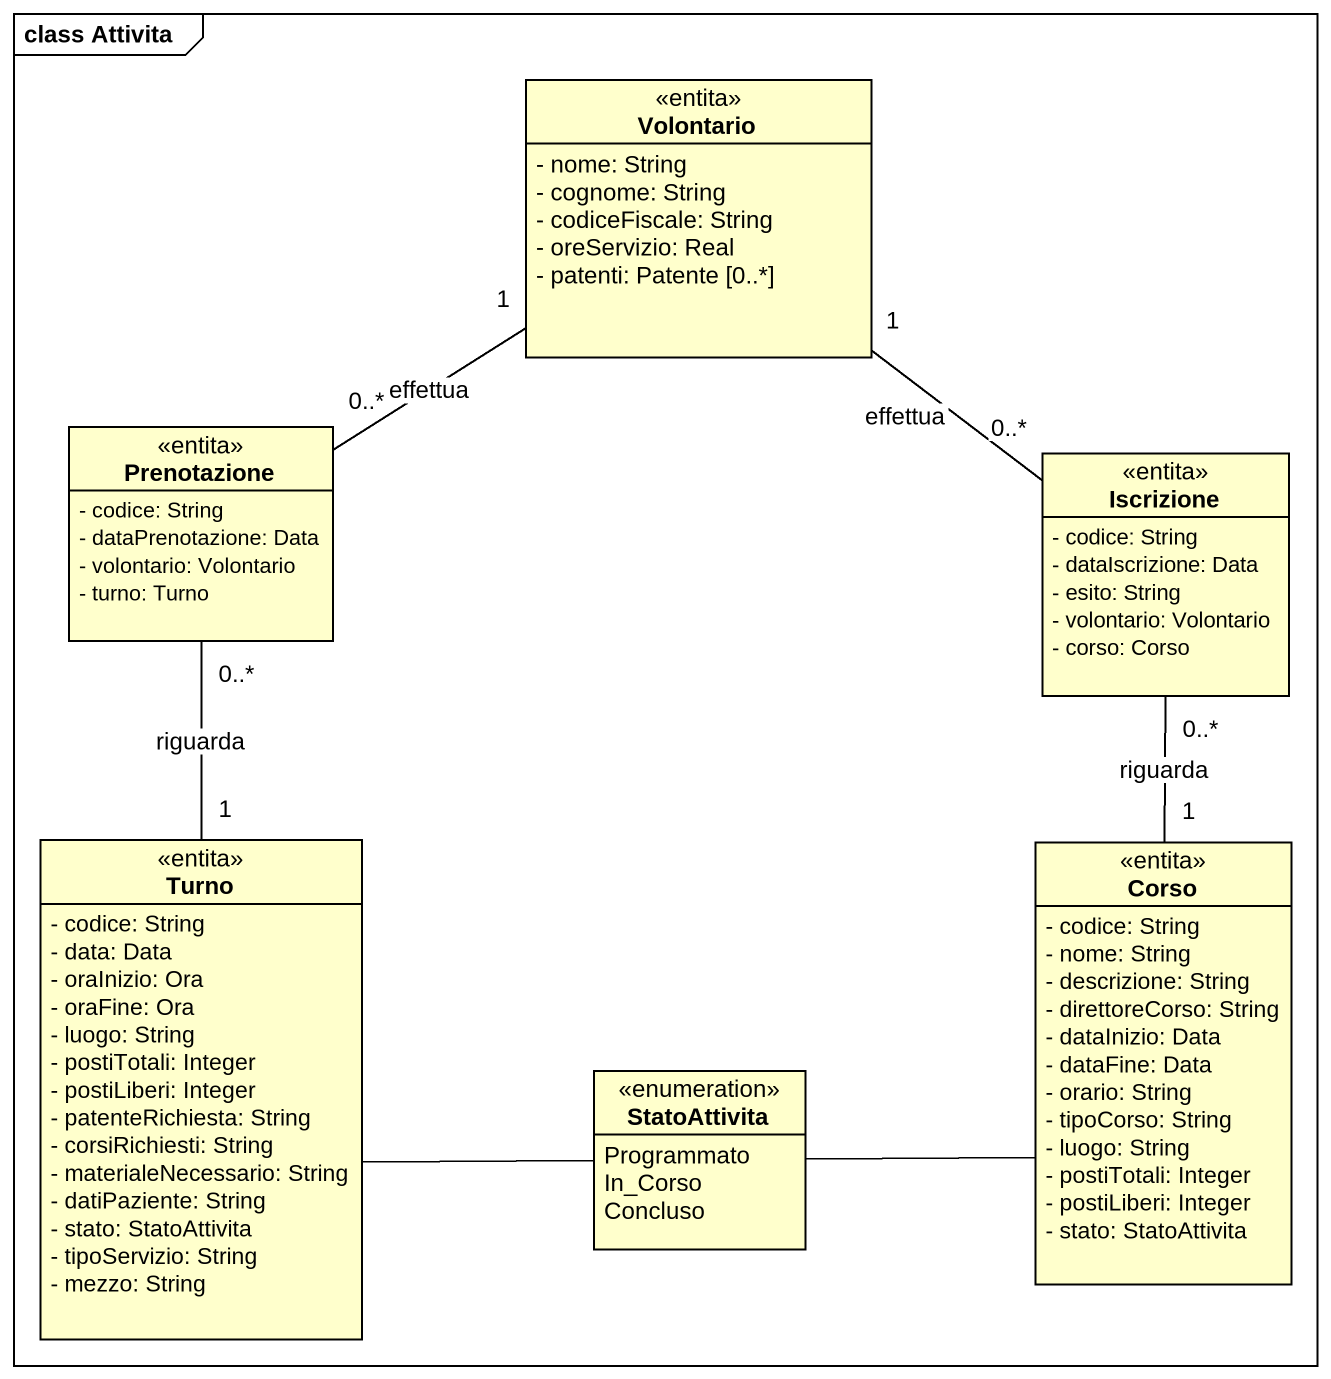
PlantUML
@startuml
mainframe class Attivita
hide circle
hide empty members
skinparam classAttributeIconSize 0
class Volontario <<entita>> {
  - nome: String
  - cognome: String
  - codiceFiscale: String
  - oreServizio: Real
  - patenti: Patente [0..*]
}
class Prenotazione <<entita>> {
  - codice: String
  - dataPrenotazione: Data
  - volontario: Volontario
  - turno: Turno
}
class Iscrizione <<entita>> {
  - codice: String
  - dataIscrizione: Data
  - esito: String
  - volontario: Volontario
  - corso: Corso
}
class Turno <<entita>> {
  - codice: String
  - data: Data
  - oraInizio: Ora
  - oraFine: Ora
  - luogo: String
  - postiTotali: Integer
  - postiLiberi: Integer
  - patenteRichiesta: String
  - corsiRichiesti: String
  - materialeNecessario: String
  - datiPaziente: String
  - stato: StatoAttivita
  - tipoServizio: String
  - mezzo: String
}
class Corso <<entita>> {
  - codice: String
  - nome: String
  - descrizione: String
  - direttoreCorso: String
  - dataInizio: Data
  - dataFine: Data
  - orario: String
  - tipoCorso: String
  - luogo: String
  - postiTotali: Integer
  - postiLiberi: Integer
  - stato: StatoAttivita
}
enum StatoAttivita {
  Programmato
  In_Corso
  Concluso
}
Volontario "1" -- "0..*" Prenotazione : effettua
Volontario "1" -- "0..*" Iscrizione : effettua
Prenotazione "0..*" -- "1" Turno : riguarda
Iscrizione "0..*" -- "1" Corso : riguarda
Corso -left- StatoAttivita
StatoAttivita -left- Turno
@enduml
